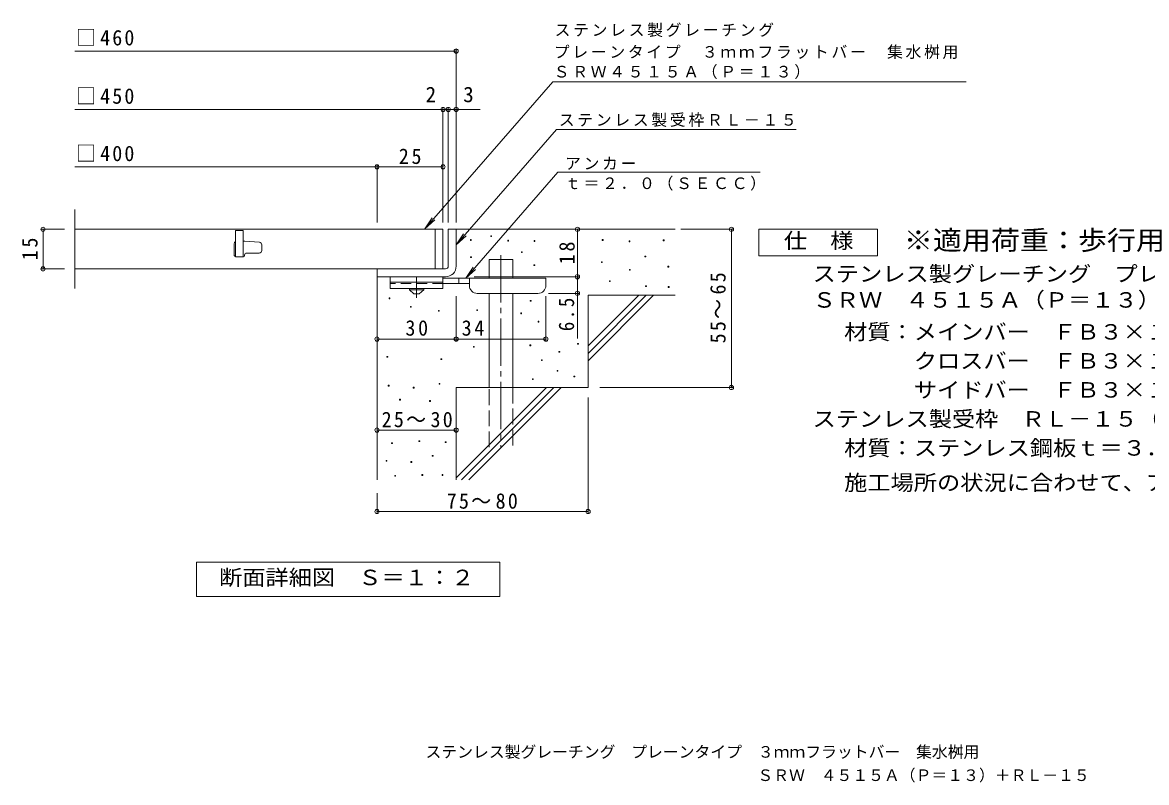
# Model space of a CAD drawing. Units: millimetres on the paper, enlarged 10 times, with parts at other scales. Extents: x -1622 to 1579, y -1367 to 1154.
# Drawn here: x -1622 to 509, y -1367 to 74 of the extents above; entities that cross this region are included whole.
import ezdxf
from ezdxf.enums import TextEntityAlignment as Align

# ---------------------------------------------------------------- set-up
doc = ezdxf.new("R2010")
doc.units = ezdxf.units.MM
doc.header["$LTSCALE"] = 10
doc.header["$PDMODE"] = 32
doc.header["$PDSIZE"] = 8
for name, pattern in [('CHAIN1', [8, 5, -1, 1, -1]), ('CHAIN2', [12, 9, -1, 1, -1]), ('DASHED2', [3, 2, -1]), ('DASHED3', [4, 3, -1])]:
    doc.linetypes.add(name, pattern=pattern)
for name, color, linetype, lineweight in [('D-0', 7, 'Continuous', 9), ('D-1', 2, 'Continuous', 9), ('D-2', 3, 'Continuous', 9), ('D-4', 7, 'Continuous', 9), ('D-5', 7, 'Continuous', 9), ('D-6', 6, 'Continuous', 9), ('D-9', 4, 'Continuous', 9)]:
    doc.layers.add(name, color=color, linetype=linetype, lineweight=lineweight)
doc.layers.add('F-5_F-5ﾚｲﾔ', color=7, linetype='Continuous')
doc.styles.add('ＭＳ ゴシック', font='')
doc.styles.get('ＭＳ ゴシック').set_extended_font_data('MS Gothic')

msp = doc.modelspace()

# ---------------------------------------------------------------- linework, layer by layer
at = {"layer": 'D-0'}
for points in [[(-772.67, -339.42), (-772.67, -337.92), (-771.17, -337.92), (-771.17, -339.42)], [(-734.28, -332.18), (-734.28, -330.68), (-732.78, -330.68), (-732.78, -332.18)], [(-702.15, -340.77), (-702.15, -339.27), (-700.64, -339.27), (-700.64, -340.77)], [(-652.21, -341.45), (-652.21, -339.95), (-650.71, -339.95), (-650.71, -341.45)], [(-522.95, -339.42), (-522.95, -337.92), (-521.45, -337.92), (-521.45, -339.42)], [(-472.19, -342.12), (-472.19, -340.62), (-470.69, -340.62), (-470.69, -342.12)], [(-407.22, -340.09), (-407.22, -338.59), (-405.72, -338.59), (-405.72, -340.09)], [(-675.89, -362.43), (-675.89, -360.93), (-674.39, -360.93), (-674.39, -362.43)], [(-772.51, -372.09), (-772.51, -370.58), (-771.01, -370.58), (-771.01, -372.09)], [(-524.3, -381.38), (-524.3, -379.88), (-522.8, -379.88), (-522.8, -381.38)], [(-442, -370.84), (-442, -369.34), (-440.5, -369.34), (-440.5, -370.84)], [(-652.27, -387.37), (-652.27, -385.87), (-650.77, -385.87), (-650.77, -387.37)], [(-471.51, -396.26), (-471.51, -394.76), (-470.01, -394.76), (-470.01, -396.26)], [(-398.45, -390.02), (-398.45, -388.52), (-396.95, -388.52), (-396.95, -390.02)], [(-509.35, -417.68), (-509.35, -416.18), (-507.85, -416.18), (-507.85, -417.68)], [(-440.71, -427.02), (-440.71, -425.52), (-439.21, -425.52), (-439.21, -427.02)], [(-397.79, -428.51), (-397.79, -427.01), (-396.29, -427.01), (-396.29, -428.51)], [(-927.01, -450.02), (-927.01, -448.52), (-925.51, -448.52), (-925.51, -450.02)], [(-886.66, -466.39), (-886.66, -464.89), (-885.16, -464.89), (-885.16, -466.39)], [(-659.27, -455.01), (-659.27, -453.51), (-657.77, -453.51), (-657.77, -455.01)], [(-833.36, -473.62), (-833.36, -472.12), (-831.86, -472.12), (-831.86, -473.62)], [(-760.76, -472.45), (-760.76, -470.95), (-759.26, -470.95), (-759.26, -472.45)], [(-677.29, -478.58), (-677.29, -477.08), (-675.79, -477.08), (-675.79, -478.58)], [(-644.59, -494.36), (-644.59, -492.86), (-643.09, -492.86), (-643.09, -494.36)], [(-767.01, -542.23), (-767.01, -540.73), (-765.51, -540.73), (-765.51, -542.23)], [(-660.06, -539.1), (-660.06, -537.6), (-658.56, -537.6), (-658.56, -539.1)], [(-604.92, -551.48), (-604.92, -549.98), (-603.42, -549.98), (-603.42, -551.48)], [(-569.68, -536.52), (-569.68, -535.02), (-568.18, -535.02), (-568.18, -536.52)], [(-930.95, -561.18), (-930.95, -559.68), (-929.45, -559.68), (-929.45, -561.18)], [(-828.66, -565.33), (-828.66, -563.83), (-827.16, -563.83), (-827.16, -565.33)], [(-638.1, -567.18), (-638.1, -565.68), (-636.6, -565.68), (-636.6, -567.18)], [(-608.31, -587.35), (-608.31, -585.85), (-606.81, -585.85), (-606.81, -587.35)], [(-928.53, -615.61), (-928.53, -614.11), (-927.03, -614.11), (-927.03, -615.61)], [(-832.22, -612.06), (-832.22, -610.56), (-830.72, -610.56), (-830.72, -612.06)], [(-655.09, -603.39), (-655.09, -601.89), (-653.59, -601.89), (-653.59, -603.39)], [(-576.45, -598.1), (-576.45, -596.6), (-574.95, -596.6), (-574.95, -598.1)], [(-881.01, -619.5), (-881.01, -618), (-879.51, -618), (-879.51, -619.5)], [(-907.1, -642.19), (-907.1, -640.69), (-905.6, -640.69), (-905.6, -642.19)], [(-850.08, -644.76), (-850.08, -643.26), (-848.58, -643.26), (-848.58, -644.76)], [(-922.06, -724.59), (-922.06, -723.09), (-920.56, -723.09), (-920.56, -724.59)], [(-870.29, -720.78), (-870.29, -719.28), (-868.79, -719.28), (-868.79, -720.78)], [(-820.42, -722.68), (-820.42, -721.18), (-818.92, -721.18), (-818.92, -722.68)], [(-932.72, -758.08), (-932.72, -756.58), (-931.22, -756.58), (-931.22, -758.08)], [(-885.51, -760.37), (-885.51, -758.87), (-884.01, -758.87), (-884.01, -760.37)], [(-845.16, -748.57), (-845.16, -747.07), (-843.66, -747.07), (-843.66, -748.57)], [(-916.35, -786.64), (-916.35, -785.13), (-914.85, -785.13), (-914.85, -786.64)], [(-864.58, -785.11), (-864.58, -783.61), (-863.08, -783.61), (-863.08, -785.11)], [(-826.51, -785.11), (-826.51, -783.61), (-825.01, -783.61), (-825.01, -785.11)]]:
    msp.add_lwpolyline(points, close=True, dxfattribs=at)
at = {"layer": 'D-1'}
for p, q in [((-814.79, -318.47), (-799.79, -318.47)), ((-814.79, -388.47), (-814.79, -318.47)), ((-799.79, -318.47), (-799.79, -388.47)), ((-949.8, -393.47), (-819.79, -393.47)), ((-949.79, -408.47), (-949.79, -393.47)), ((-819.79, -408.47), (-949.8, -408.47))]:
    msp.add_line(p, q, dxfattribs=at)
for radius, start, end in [(5, 270.02448, 0.01074), (20, 270, 0.00024), (5, 270, 0.0002)]:
    msp.add_arc((-819.79, -388.47), radius, start, end, dxfattribs=at)
at = {"layer": 'D-2'}
for p, q in [((-1522.46, -430.97), (-1522.46, -280.97)), ((-824.79, -318.47), (-1522.46, -318.47)), ((-839.79, -318.47), (-839.79, -393.47)), ((-824.79, -318.47), (-824.79, -393.47)), ((-1203.25, -320.97), (-1203.25, -370.97)), ((-1220.75, -345.97), (-1220.75, -365.97)), ((-1200.94, -340.97), (-1203.25, -340.97)), ((-1200.56, -340.98), (-1172.86, -343.11)), ((-1168.25, -358.47), (-1168.25, -348.1)), ((-1218.25, -370.97), (-1203.25, -370.97)), ((-1197, -363.47), (-1173.25, -363.47)), ((-824.79, -393.47), (-1522.46, -393.47))]:
    msp.add_line(p, q, dxfattribs=at)
msp.add_lwpolyline([(-1203.25, -320.97), (-1218.25, -320.97), (-1218.25, -370.97)], dxfattribs=at)
for centre, radius, start, end in [((-1215.75, -345.97), 5, 120.0009, 180), ((-1200.94, -345.97), 5, 85.60144, 89.99998), ((-1173.25, -358.47), 5, 270, 0), ((-1173.25, -348.1), 5, 0, 85.60141), ((-1215.75, -365.97), 5, 180, 270), ((-1204.5, -367.22), 3.75, 270, 0), ((-1197, -367.22), 3.75, 90, 180)]:
    msp.add_arc(centre, radius, start, end, dxfattribs=at)
at = {"layer": 'D-4'}
for p, q in [((-799.79, -305.51), (-799.79, 22.4)), ((-1522.46, 19.4), (-799.79, 19.4)), ((-1522.46, -91.3), (-754.11, -91.3)), ((-824.79, -305.51), (-824.79, -88.3)), ((-814.79, -305.51), (-814.79, -88.3)), ((-949.79, -305.51), (-949.79, -197.05)), ((-1585.86, -318.47), (-1542.46, -318.47)), ((-1582.86, -318.47), (-1582.86, -393.47)), ((-569.84, -318.47), (-569.84, -408.47)), ((-373.76, -318.47), (-275.11, -318.47)), ((-278.11, -618.47), (-278.11, -318.47)), ((-1585.86, -393.47), (-1542.46, -393.47)), ((-765.79, -408.47), (-566.84, -408.47)), ((-569.84, -408.47), (-569.84, -525.22)), ((-799.79, -529.57), (-799.79, -444.97)), ((-629.79, -529.57), (-629.79, -444.97)), ((-566.84, -439.97), (-624.79, -439.97)), ((-549.79, -637.61), (-549.79, -856.55)), ((-527.56, -618.47), (-275.11, -618.47)), ((-949.79, -699.09), (-799.79, -699.09)), ((-949.79, -818.47), (-949.79, -856.55)), ((-949.79, -853.55), (-549.79, -853.55))]:
    msp.add_line(p, q, dxfattribs=at)
for points in [[(-1522.46, -200.05), (-949.79, -200.05), (-824.79, -200.05)], [(-949.79, -526.57), (-799.79, -526.57), (-629.79, -526.57)]]:
    msp.add_lwpolyline(points, dxfattribs=at)
for p in [(-799.79, 19.4), (-824.79, -91.3), (-814.79, -91.3), (-799.79, -91.3), (-949.79, -200.05), (-824.79, -200.05), (-1582.86, -318.47), (-569.84, -318.47), (-278.11, -318.47), (-1582.86, -393.47), (-569.84, -408.47), (-569.84, -439.97), (-949.79, -526.57), (-799.79, -526.57), (-629.79, -526.57), (-278.11, -618.47), (-949.79, -699.09), (-799.79, -699.09), (-949.79, -853.55), (-549.79, -853.55)]:
    msp.add_point(p, dxfattribs=at)
at = {"layer": 'D-5'}
for p, q in [((-616.53, -38.72), (-859.03, -317.34)), ((-609.7, -129.23), (-799.79, -347.63)), ((-609.7, -129.23), (-155.11, -129.23)), ((-607.12, -210.42), (-781.67, -410.97)), ((-607.12, -210.42), (-223.78, -210.42)), ((-859.03, -317.34), (-845.22, -296.5)), ((-859.03, -317.34), (-840.3, -300.78)), ((-799.79, -347.63), (-785.98, -326.79)), ((-799.79, -347.63), (-781.06, -331.08)), ((-781.67, -410.97), (-767.86, -390.13)), ((-781.67, -410.97), (-762.94, -394.41))]:
    msp.add_line(p, q, dxfattribs=at)
msp.add_lwpolyline([(-616.53, -38.72), (-99.68, -38.72), (167.17, -38.72)], dxfattribs=at)
for points in [[(-226.23, -368.47), (-226.23, -318.47), (-1.23, -318.47), (-1.23, -368.47)], [(-1291.79, -1014.41), (-1291.79, -949.41), (-716.79, -949.41), (-716.79, -1014.41)]]:
    msp.add_lwpolyline(points, close=True, dxfattribs=at)
at = {"layer": 'D-6'}
for p, q in [((-799.79, -318.47), (-384.79, -318.47)), ((-737.5, -375.97), (-692.5, -375.97)), ((-737.5, -410.97), (-737.5, -375.97)), ((-692.5, -410.97), (-692.5, -375.97)), ((-949.79, -408.47), (-949.79, -793.47)), ((-737.5, -618.47), (-737.5, -439.97)), ((-692.5, -618.47), (-692.5, -439.97)), ((-549.79, -443.47), (-384.79, -443.47)), ((-549.79, -443.47), (-549.79, -618.47)), ((-549.79, -539.48), (-453.78, -443.47)), ((-549.79, -553.62), (-439.64, -443.47)), ((-549.79, -567.76), (-425.5, -443.47)), ((-799.79, -618.47), (-799.79, -793.47)), ((-799.79, -618.47), (-549.79, -618.47)), ((-799.79, -789.48), (-628.78, -618.47)), ((-789.64, -793.47), (-614.64, -618.47)), ((-775.5, -793.47), (-600.5, -618.47))]:
    msp.add_line(p, q, dxfattribs=at)
at = {"layer": 'D-6', "linetype": 'CHAIN2'}
msp.add_line((-715, -367.5), (-715, -731.8), dxfattribs=at)
at = {"layer": 'D-6', "linetype": 'DASHED3'}
for p, q in [((-737.5, -731.8), (-737.5, -618.47)), ((-692.5, -618.47), (-692.5, -731.8))]:
    msp.add_line(p, q, dxfattribs=at)
at = {"layer": 'D-9', "color": 3}
for p, q in [((-924.79, -408.47), (-924.79, -430.97)), ((-824.79, -408.47), (-924.79, -408.47)), ((-824.79, -418.47), (-924.79, -418.47)), ((-824.79, -408.47), (-824.79, -430.97)), ((-824.79, -430.97), (-924.79, -430.97))]:
    msp.add_line(p, q, dxfattribs=at)
at = {"layer": 'D-9', "color": 3, "linetype": 'DASHED2'}
msp.add_line((-824.79, -420.97), (-924.79, -420.97), dxfattribs=at)
at = {"layer": 'D-9', "linetype": 'CHAIN1'}
msp.add_line((-874.79, -448.71), (-874.79, -408.47), dxfattribs=at)
at = {"layer": 'D-9'}
for p, q in [((-629.79, -410.97), (-824.79, -410.97)), ((-774.77, -420.97), (-824.79, -420.97)), ((-794.79, -420.97), (-794.79, -410.97)), ((-774.79, -424.97), (-774.79, -410.97)), ((-629.79, -424.97), (-629.79, -410.97)), ((-759.79, -439.97), (-644.79, -439.97))]:
    msp.add_line(p, q, dxfattribs=at)
at = {"layer": 'D-9', "color": 2}
for p, q in [((-888.54, -433.47), (-888.54, -430.97)), ((-888.54, -433.47), (-879.79, -440.97)), ((-888.54, -433.47), (-861.04, -433.47)), ((-879.79, -440.97), (-869.79, -440.97)), ((-869.79, -440.97), (-861.04, -433.47)), ((-861.04, -433.47), (-861.04, -430.97))]:
    msp.add_line(p, q, dxfattribs=at)
at = {"layer": 'D-9'}
for centre, start, end in [((-759.79, -424.97), 180, 270), ((-644.79, -424.97), 270, 0)]:
    msp.add_arc(centre, 15, start, end, dxfattribs=at)

# ---------------------------------------------------------------- texts
at = {"layer": 'D-4', "color": 2, "style": 'ＭＳ ゴシック'}
for s, p in [('2', (-857.74, -86.3)), ('3', (-786.49, -86.3))]:
    msp.add_text(s, height=29.33, dxfattribs=at).set_placement(p, align=Align.BOTTOM_LEFT)
at = {"layer": 'D-4', "color": 2, "char_height": 29.33, "attachment_point": 7, "style": 'ＭＳ ゴシック'}
for s, insert in [('\\T1.21;\\W0.95;□460', (-1520.59, 29.4)), ('\\T1.21;\\W0.95;□450', (-1520.59, -81.3)), ('\\T1.21;\\W0.95;□400', (-1520.59, -190.05)), ('\\T1.27;\\W0.95;25', (-908.54, -195.05)), ('\\T1.27;\\W0.95;30', (-896.04, -520.57)), ('\\T1.27;\\W0.95;34', (-789.43, -520.57)), ('\\T1.22;\\W0.95;25～30', (-941.04, -694.09)), ('\\T1.22;\\W0.95;75～80', (-817.66, -848.55))]:
    msp.add_mtext(s, dxfattribs=dict(at, insert=insert))
at = {"layer": 'D-4', "color": 2, "char_height": 29.33, "attachment_point": 7, "rotation": 90, "style": 'ＭＳ ゴシック'}
for s, insert in [('\\T1.27;\\W0.95;15', (-1592.86, -377.22)), ('\\T1.27;\\W0.95;18', (-574.84, -384.72)), ('\\T1.22;\\W0.95;55～65', (-288.64, -534.72)), ('\\T1.27;\\W0.9;6.5', (-575.84, -511.66))]:
    msp.add_mtext(s, dxfattribs=dict(at, insert=insert))
at = {"layer": 'D-5', "color": 3, "style": 'ＭＳ ゴシック', "width": 1.1}
msp.add_text('※適用荷重：歩行用', height=36.66, dxfattribs=at).set_placement((48.77, -368.47), align=Align.BOTTOM_LEFT)
at = {"layer": 'D-5', "color": 2, "style": 'ＭＳ ゴシック', "width": 1.1}
for s, p in [('仕\u3000様', (-178.73, -363.47)), ('ステンレス製グレーチング\u3000プレーンタイプ\u3000３ｍｍフラットバー\u3000集水桝用', (-124.14, -426.39)), ('ＳＲＷ\u3000４５１５Ａ（Ｐ＝１３）', (-124.14, -475.85)), ('材質：メインバー\u3000ＦＢ３×１５（ＳＵＳ３０４）', (-64.42, -536.39)), ('\u3000\u3000\u3000クロスバー\u3000ＦＢ３×１０（ＳＵＳ３０４）', (-64.42, -591.39)), ('\u3000\u3000\u3000サイドバー\u3000ＦＢ３×１５（ＳＵＳ３０４）', (-64.42, -646.39)), ('ステンレス製受枠\u3000ＲＬ－１５（四方枠）', (-124.14, -701.39)), ('材質：ステンレス鋼板ｔ＝３．０（ＳＵＳ３０４）', (-64.42, -756.39)), ('施工場所の状況に合わせて、アンカーをプライヤー等で折り曲げてご使用ください。', (-64.42, -822.23)), ('断面詳細図\u3000Ｓ＝１：２', (-1249.29, -1001.91))]:
    msp.add_text(s, height=29.33, dxfattribs=at).set_placement(p, align=Align.BOTTOM_LEFT)
at = {"layer": 'D-5', "char_height": 21.99, "attachment_point": 7, "style": 'ＭＳ ゴシック'}
for s, insert in [('\\T1.17;ステンレス製グレーチング', (-613.22, 45.95)), ('\\T1.17;プレーンタイプ\u3000３ｍｍフラットバー\u3000集水桝用', (-614.77, 4.29)), ('\\T1.17;ＳＲＷ４５１５Ａ（Ｐ＝１３）', (-614.99, -33.56)), ('\\T1.17;ステンレス製受枠ＲＬ－１５', (-605.32, -124.47)), ('\\T1.17;アンカー', (-593.48, -205.76)), ('\\T1.17;ｔ＝２．０（ＳＥＣＣ）', (-593.48, -245.08))]:
    msp.add_mtext(s, dxfattribs=dict(at, insert=insert))
at = {"layer": 'F-5_F-5ﾚｲﾔ', "style": 'ＭＳ ゴシック'}
for s, p in [('ステンレス製グレーチング\u3000プレーンタイプ\u3000３ｍｍフラットバー\u3000集水桝用', (-857.9, -1326.74)), ('ＳＲＷ\u3000４５１５Ａ（Ｐ＝１３）＋ＲＬ－１５', (-228.8, -1370.96))]:
    msp.add_text(s, height=21.99, dxfattribs=at).set_placement(p, align=Align.BOTTOM_LEFT)

doc.saveas('drawing.dxf')
